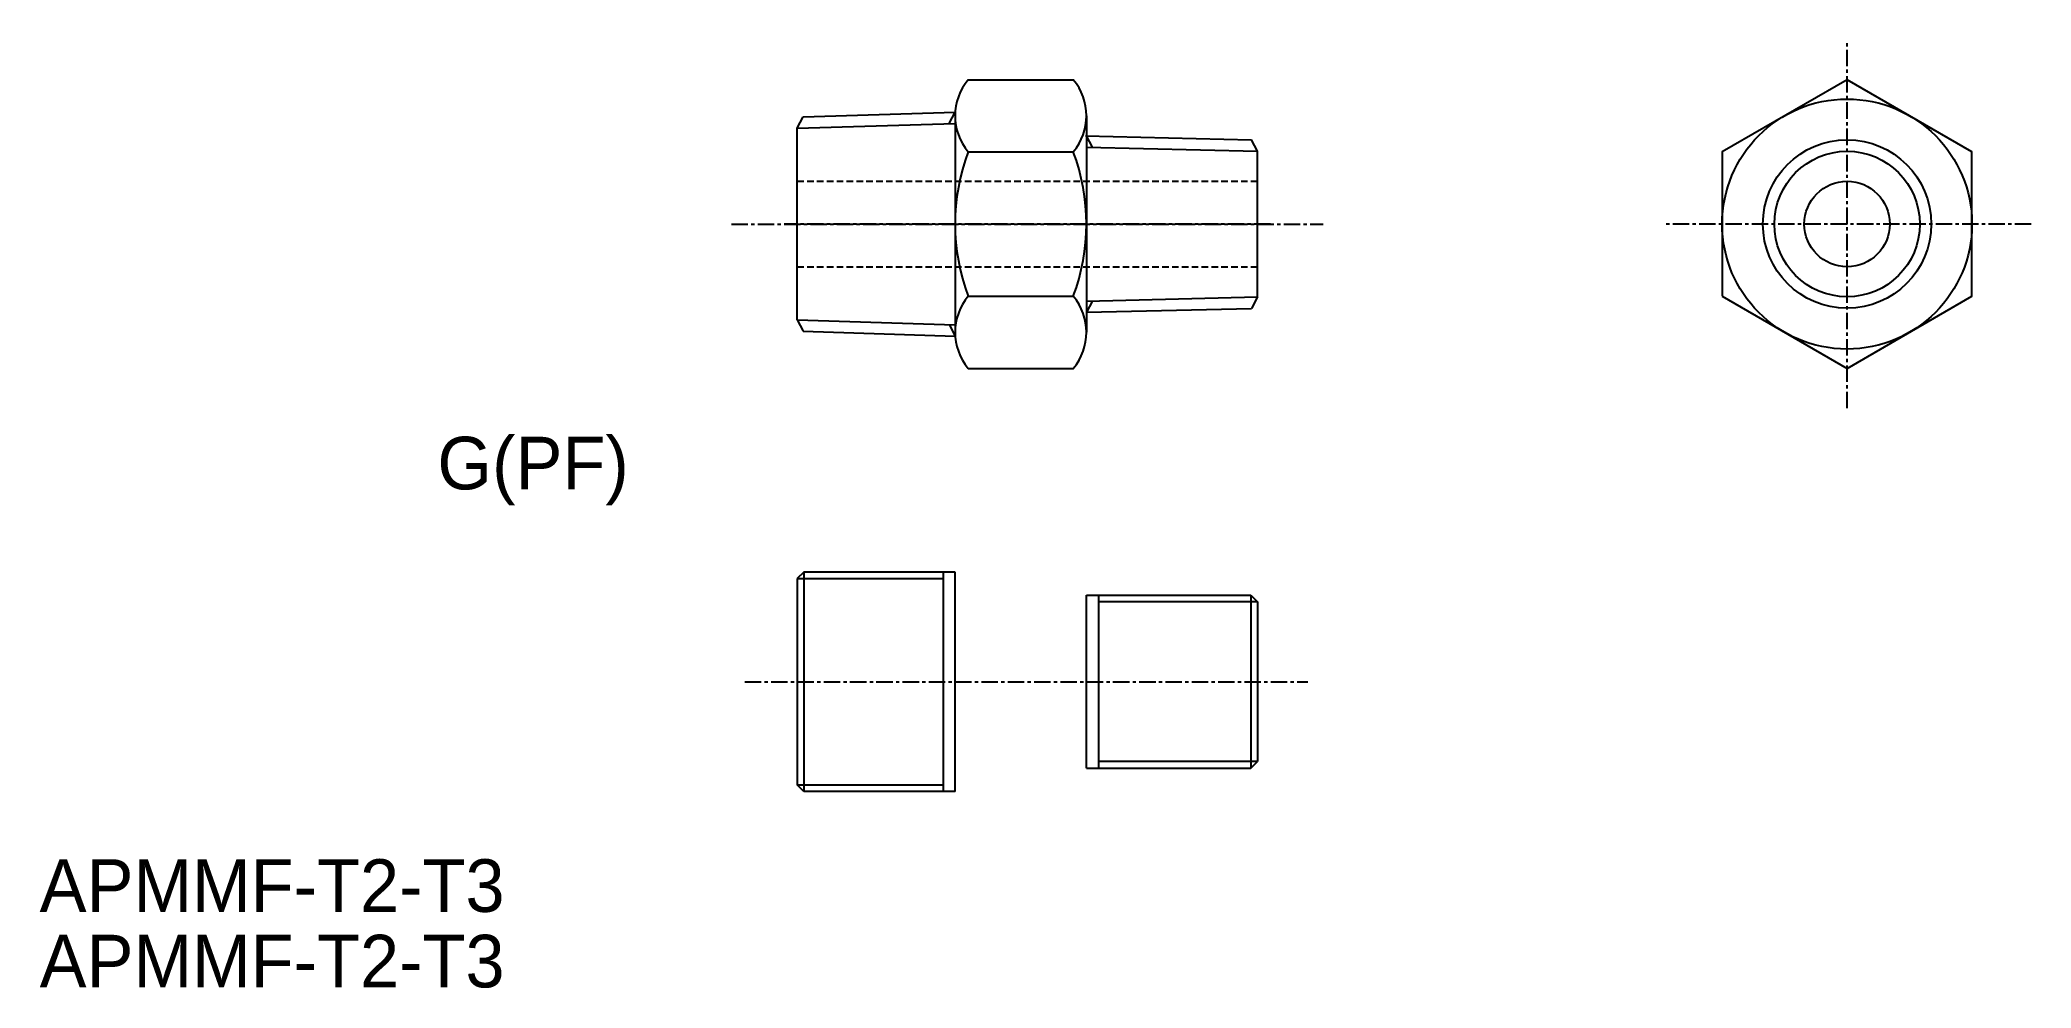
# Model space of a CAD drawing. Extents: x 79 to 231, y 149 to 221.
import ezdxf

# ---------------------------------------------------------------- set-up
doc = ezdxf.new("R2010")
doc.units = 0
doc.linetypes.add('CENTER', pattern=[2, 1.25, -0.25, 0.25, -0.25])
doc.linetypes.add('DASHED', pattern=[0.75, 0.5, -0.25])
doc.layers.get('0').update_dxf_attribs({"linetype": 'CONTINUOUS'})
doc.layers.add('CENTER', color=1, linetype='CENTER')

msp = doc.modelspace()

# ---------------------------------------------------------------- linework, layer by layer
at = {"color": 7, "linetype": 'CONTINUOUS'}
for p, q in [((150.05, 217.65), (158.05, 217.65)), ((137.5, 214.83), (149.05, 215.19)), ((137.05, 213.96), (137.5, 214.83)), ((137.05, 199.4), (137.05, 213.96)), ((149.05, 214.91), (149.05, 198.45)), ((159.05, 214.91), (159.05, 198.45)), ((159.05, 214.04), (159.05, 199.32)), ((150.05, 212.16), (158.05, 212.16)), ((158.97, 213.38), (171.59, 213.08)), ((172.05, 212.21), (171.59, 213.08)), ((172.05, 201.14), (172.05, 212.21)), ((150.05, 201.19), (158.05, 201.19)), ((159.05, 199.98), (171.59, 200.27)), ((172.05, 201.14), (171.59, 200.27)), ((137.05, 199.4), (137.5, 198.53)), ((137.5, 198.53), (149.05, 198.17)), ((150.05, 195.71), (158.05, 195.71))]:
    msp.add_line(p, q, dxfattribs=at)
at = {"color": 3, "linetype": 'CONTINUOUS'}
for p, q in [((148.59, 214.32), (149.05, 215.19)), ((137.05, 213.96), (149.05, 214.33)), ((159.5, 212.51), (159.05, 213.38)), ((159.05, 212.53), (172.05, 212.21)), ((159.05, 200.83), (172.05, 201.14)), ((159.5, 200.85), (159.05, 199.98)), ((137.05, 199.4), (149.05, 199.03)), ((148.59, 199.04), (149.05, 198.17))]:
    msp.add_line(p, q, dxfattribs=at)
at = {"color": 3, "linetype": 'DASHED'}
for p, q in [((137.05, 209.93), (172.05, 209.93)), ((137.05, 203.43), (172.05, 203.43))]:
    msp.add_line(p, q, dxfattribs=at)
for p, q in [((137.55, 180.23), (137.05, 179.73)), ((137.55, 180.23), (137.55, 163.56)), ((149.05, 180.23), (137.55, 180.23)), ((148.15, 180.23), (148.15, 163.56)), ((149.05, 163.56), (149.05, 180.23)), ((137.05, 179.73), (137.05, 164.06)), ((159.05, 165.32), (159.05, 178.47)), ((159.05, 178.47), (171.55, 178.47)), ((159.95, 178.47), (159.95, 165.32)), ((171.55, 178.47), (171.55, 165.32)), ((171.55, 178.47), (172.05, 177.97)), ((172.05, 177.97), (172.05, 165.82)), ((159.05, 165.32), (171.55, 165.32)), ((171.55, 165.32), (172.05, 165.82)), ((137.55, 163.56), (137.05, 164.06)), ((149.05, 163.56), (137.55, 163.56))]:
    msp.add_line(p, q)
at = {"color": 3}
for p, q in [((137.05, 179.73), (148.15, 179.73)), ((172.05, 177.97), (159.95, 177.97)), ((172.05, 165.82), (159.95, 165.82)), ((137.05, 164.06), (148.15, 164.06))]:
    msp.add_line(p, q, dxfattribs=at)
at = {"color": 7, "linetype": 'CONTINUOUS'}
msp.add_lwpolyline([(207.39, 201.19), (216.89, 195.71), (226.39, 201.19), (226.39, 212.16), (216.89, 217.65), (207.39, 212.16)], close=True, dxfattribs=at)
for radius in [9.5, 6.4, 3.25]:
    msp.add_circle((216.89, 206.68), radius, dxfattribs=at)
at = {"color": 3, "linetype": 'CONTINUOUS'}
msp.add_circle((216.89, 206.68), 5.53, dxfattribs=at)
at = {"color": 7, "linetype": 'CONTINUOUS'}
for centre, radius, start, end in [((153.31, 214.91), 4.26, 139.932, 220.068), ((154.78, 214.91), 4.26, 319.932, 40.068), ((164.59, 206.68), 15.54, 159.3345, 200.6655), ((143.5, 206.68), 15.54, 339.3345, 20.6655), ((153.31, 198.45), 4.26, 139.932, 220.068), ((154.78, 198.45), 4.26, 319.932, 40.068)]:
    msp.add_arc(centre, radius, start, end, dxfattribs=at)
at = {"layer": 'CENTER', "color": 1, "linetype": 'CENTER'}
for p, q in [((216.89, 192.68), (216.89, 220.68)), ((132.05, 206.68), (177.05, 206.68)), ((132.05, 206.68), (177.05, 206.68)), ((173.05, 206.68), (136.05, 206.68)), ((230.89, 206.68), (202.89, 206.68)), ((133.06, 171.89), (175.88, 171.89))]:
    msp.add_line(p, q, dxfattribs=at)

# ---------------------------------------------------------------- texts
at = {"color": 7, "linetype": 'CONTINUOUS'}
for s, p in [('G(PF)', (109.68, 186.51)), ('APMMF-T2-T3', (79.43, 154.4)), ('APMMF-T2-T3', (79.43, 148.66))]:
    msp.add_text(s, height=4, dxfattribs=at).set_placement(p)

doc.saveas('drawing.dxf')
